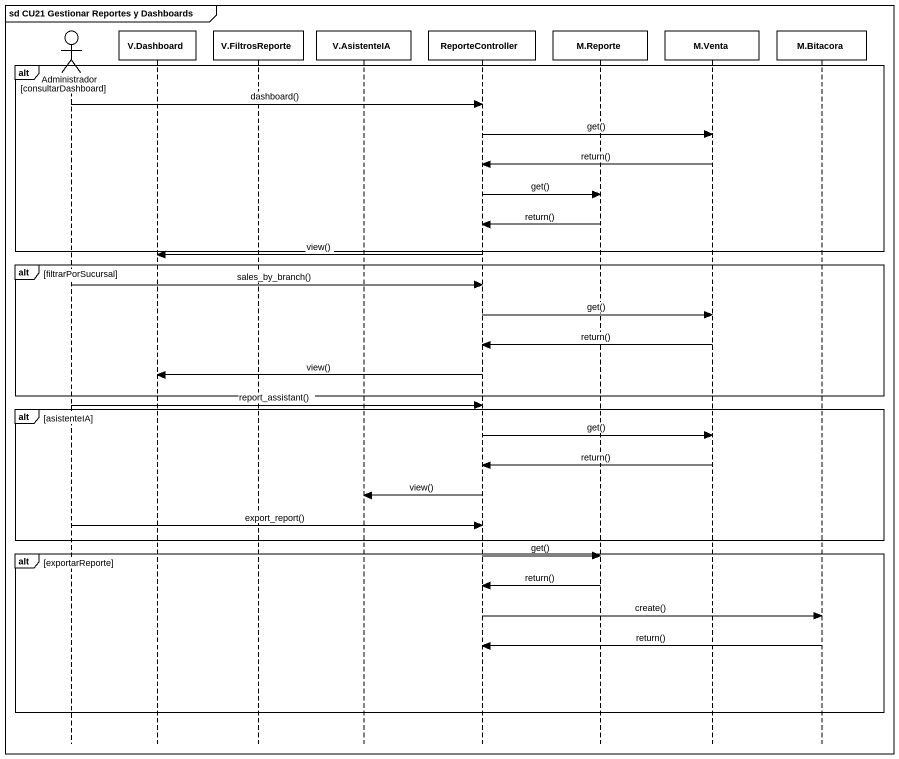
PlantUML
@startuml
mainframe sd CU21 Gestionar Reportes y Dashboards
hide footbox
actor Administrador
participant "V.Dashboard" as V_Dashboard
participant "V.FiltrosReporte" as V_FiltrosReporte
participant "V.AsistenteIA" as V_AsistenteIA
participant ReporteController
participant "M.Reporte" as M_Reporte
participant "M.Venta" as M_Venta
participant "M.Bitacora" as M_Bitacora

alt consultarDashboard
  Administrador -> ReporteController : dashboard()
  ReporteController -> M_Venta : get()
  M_Venta -> ReporteController : return()
  ReporteController -> M_Reporte : get()
  M_Reporte -> ReporteController : return()
end
ReporteController -> V_Dashboard : view()
alt filtrarPorSucursal
  Administrador -> ReporteController : sales_by_branch()
  ReporteController -> M_Venta : get()
  M_Venta -> ReporteController : return()
  ReporteController -> V_Dashboard : view()
end
Administrador -> ReporteController : report_assistant()
alt asistenteIA
  ReporteController -> M_Venta : get()
  M_Venta -> ReporteController : return()
  ReporteController -> V_AsistenteIA : view()
  Administrador -> ReporteController : export_report()
end
alt exportarReporte
  ReporteController -> M_Reporte : get()
  M_Reporte -> ReporteController : return()
  ReporteController -> M_Bitacora : create()
  M_Bitacora -> ReporteController : return()
end
@enduml
